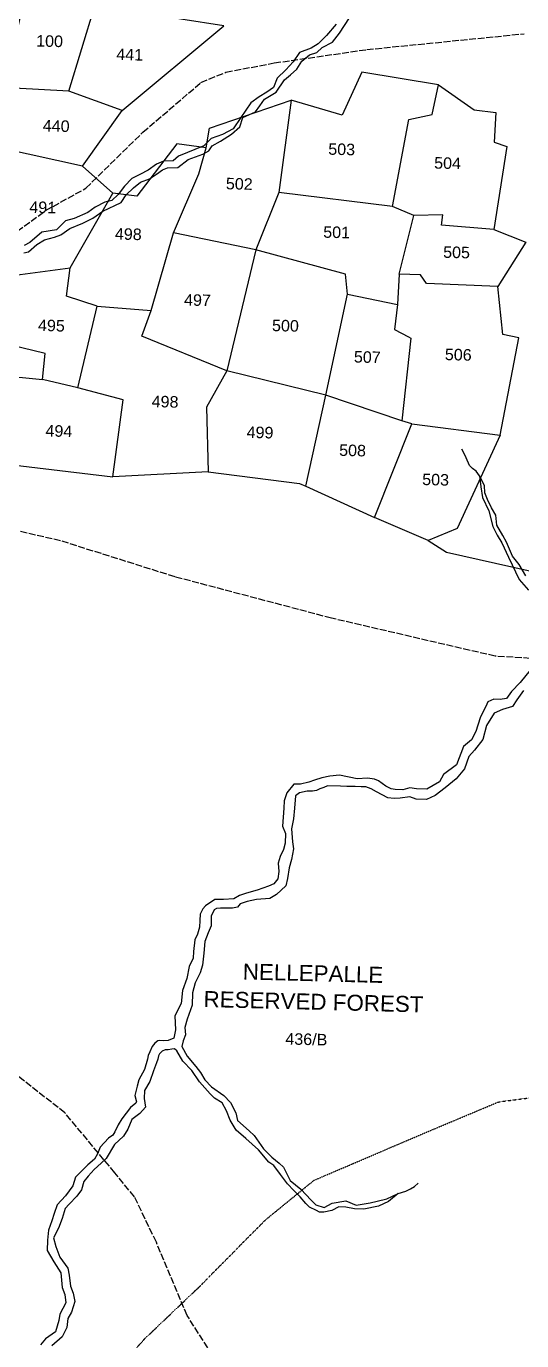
# Model space of a CAD drawing. Header units: inches. Extents: x 331956 to 347868, y 1573639 to 1584878.
# Drawn here: x 342753 to 343619, y 1577787 to 1580086 of the extents above; entities that cross this region are included whole.
import ezdxf

# ---------------------------------------------------------------- set-up
doc = ezdxf.new("R2010")
doc.units = ezdxf.units.IN
doc.header["$MEASUREMENT"] = 0
doc.linetypes.add('ACAD_ISO02W100', pattern=[15, 12, -3])
doc.linetypes.add('ACAD_ISO07W100', pattern=[3, 0, -3])
for name, color, linetype in [('CARTTRACK', 30, 'ACAD_ISO02W100'), ('NALA', 4, 'Continuous'), ('SURVEY_BND', 7, 'Continuous')]:
    doc.layers.add(name, color=color, linetype=linetype)
doc.layers.add('FOOTPATH', color=150, linetype='ACAD_ISO07W100', lineweight=30)
doc.styles.get("Standard").update_dxf_attribs({"font": 'arial.ttf'})

msp = doc.modelspace()

# ---------------------------------------------------------------- linework, layer by layer
at = {"layer": 'CARTTRACK'}
for points in [[(342103.5, 1579468), (342139.7, 1579478.8), (342298.4, 1579505.4), (342400.1, 1579557.6), (342468.1, 1579594.4), (342562.1, 1579643), (342659.7, 1579678), (342712.8, 1579709.7), (342786.7, 1579763.2), (342857.1, 1579802.2), (342956.9, 1579900.3), (343058.3, 1579987.2), (343102, 1580005.2), (343186.4, 1580021.5), (343348.1, 1580044.8), (343623.4, 1580072.5)], [(343768.9, 1578972), (343572.5, 1578984.1), (343286.6, 1579050.5), (343013, 1579122.8), (342813, 1579185.9), (342727.9, 1579205.3), (342528.9, 1579280.8), (342453.1, 1579308.7), (342428.8, 1579333), (342402.1, 1579356.8), (342372.5, 1579430.9), (342339.3, 1579462), (342224.4, 1579474.6), (342099.7, 1579467.8), (341971.8, 1579476.3), (341874.5, 1579500.7), (341817.2, 1579509.8), (341784.7, 1579521.7), (341687, 1579488.1), (341674, 1579491.7), (341680.4, 1579430.5), (341649.5, 1579356.1), (341628.2, 1579293.7)], [(343230.9, 1577499.2), (343127, 1577686.4), (343034.4, 1577831.1), (342980.4, 1577959.5), (342942.1, 1578038.9), (342907.8, 1578080.7), (342820.6, 1578185.6), (342736.7, 1578251.2), (342651.5, 1578343.6), (342598.1, 1578417.5), (342569.8, 1578444.3), (342505, 1578501.2)]]:
    msp.add_lwpolyline(points, dxfattribs=at)
at = {"layer": 'FOOTPATH', "ltscale": 0.002}
msp.add_lwpolyline([(342829.7, 1577646.8), (342960.6, 1577791.1), (343055.4, 1577881.4), (343171, 1577998.4), (343256.1, 1578067.8), (343460.6, 1578155.3), (343578.9, 1578204.9), (343806.4, 1578234.3), (344187.3, 1578279.3), (344329.4, 1578296.2)], dxfattribs=at)
at = {"layer": 'NALA'}
for points in [[(342748.8, 1579689.4), (342756.9, 1579691.1), (342771.5, 1579704.2), (342784.8, 1579712.2), (342802.2, 1579716.8), (342813.7, 1579721), (342829, 1579732), (342852.1, 1579741.4), (342869.3, 1579749.9), (342886.8, 1579762.2), (342918.7, 1579777.4), (342927.7, 1579790.6), (342940.6, 1579803.3), (342952.8, 1579812.8), (342968.5, 1579819), (342980.7, 1579827.1), (342990.9, 1579834.3), (342999.9, 1579838), (343017.8, 1579838.8), (343036.3, 1579852.5), (343061.6, 1579861.9), (343072.3, 1579868), (343077.8, 1579876.2), (343092.6, 1579884.6), (343111.8, 1579896.9), (343126.6, 1579909.6), (343131.7, 1579925.9), (343153.7, 1579935.7), (343161, 1579946.4), (343169.3, 1579957.9), (343190, 1579970.3), (343204.5, 1579991.6), (343215, 1580000.8), (343225.8, 1580010.8), (343234.8, 1580024.8), (343248.2, 1580035.4), (343260.8, 1580039.5), (343270, 1580048.5), (343288.3, 1580057.5), (343300.4, 1580073.6), (343318.1, 1580100.4)], [(343294.7, 1580089.1), (343277.8, 1580069.2), (343263.2, 1580054.6), (343250.8, 1580047.4), (343230.4, 1580039.9), (343219.7, 1580023.2), (343206.8, 1580009.3), (343191.7, 1579994.7), (343185.2, 1579978.7), (343173.6, 1579970.4), (343160, 1579962.4), (343145.5, 1579951.9), (343127.9, 1579926.3), (343114.8, 1579906.3), (343096.2, 1579896.2), (343076.5, 1579889.2), (343063.4, 1579876.2), (343019.1, 1579858.5), (343010, 1579850.4), (342993, 1579849.7), (342980.4, 1579844.2), (342966.2, 1579834.2), (342951.8, 1579826.2), (342937.7, 1579819.1), (342924.5, 1579806.1), (342913.8, 1579791.4), (342902.4, 1579780.9), (342890.1, 1579777.9), (342873.4, 1579769.4), (342860.4, 1579759.7), (342836.7, 1579749.2), (342821.3, 1579745.6), (342805.9, 1579729.9), (342780.2, 1579725.3), (342759, 1579707.3), (342749.2, 1579702)], [(343545.1, 1579299.2), (343539.6, 1579307.6), (343533.3, 1579312.3), (343527.8, 1579317.4), (343522, 1579330.7), (343519.2, 1579337.2), (343514.1, 1579346.1)], [(343626.4, 1579124.6), (343614.6, 1579144.6), (343603, 1579159), (343592.7, 1579183.4), (343586.3, 1579195.3), (343575.4, 1579213.5), (343573.7, 1579230.6), (343566.2, 1579243.6), (343559.5, 1579257.9), (343554.3, 1579269.7), (343554.1, 1579282.8), (343545.1, 1579299.2), (343547.5, 1579280), (343550.4, 1579261.8), (343561.8, 1579238.3), (343568.3, 1579211), (343576.3, 1579195.6), (343584.4, 1579182.5), (343596.1, 1579157), (343614.5, 1579118.5), (343630.7, 1579099.5)], [(343633.9, 1578959.8), (343616.4, 1578938.1), (343601.4, 1578922.3), (343592.5, 1578910), (343581.6, 1578908.3), (343570.5, 1578908.9), (343560, 1578904.1), (343556.3, 1578896), (343552, 1578888.7), (343546.2, 1578876.1), (343538.8, 1578852.6), (343531.2, 1578838.1), (343517, 1578826), (343504.8, 1578793.9), (343482.1, 1578777.1), (343475.3, 1578764.2), (343453, 1578751.4), (343435, 1578752), (343423.7, 1578753.8), (343411.1, 1578750.6), (343398, 1578750.8), (343390.6, 1578752.1), (343381.3, 1578757.1), (343368.5, 1578766), (343361.7, 1578768.9), (343349.4, 1578770.8), (343331.6, 1578769.4), (343300.5, 1578775.8), (343283.9, 1578774.4), (343269.7, 1578771.6), (343256.8, 1578767.2), (343247, 1578763.7), (343232.2, 1578760.4), (343220.9, 1578760.3), (343208.4, 1578745.3), (343204, 1578731.4), (343203, 1578718.6), (343200.9, 1578687.1), (343205.9, 1578674.2), (343205.5, 1578657.3), (343202.4, 1578646.2), (343197.1, 1578634.1), (343193.4, 1578622), (343194.6, 1578607.6), (343192.7, 1578595.1), (343185.6, 1578586), (343176.7, 1578581.8), (343156.5, 1578574.8), (343137.9, 1578570), (343125.9, 1578565.6), (343115.8, 1578559.6), (343097.9, 1578558.5), (343082.6, 1578558.5), (343066.5, 1578547.5), (343061.4, 1578542.3), (343056.8, 1578533), (343056.2, 1578521.8), (343055.9, 1578510.2), (343052.5, 1578498.1), (343047.5, 1578487.9), (343045.5, 1578467.7), (343044.5, 1578456.1), (343037.6, 1578441.6), (343033.7, 1578420.6), (343025.9, 1578399.8), (343023.5, 1578376.8), (343012.9, 1578355.2), (343013.9, 1578331), (343011, 1578316), (343000.9, 1578311.9), (342993.1, 1578311.8), (342986.5, 1578312), (342983.1, 1578311.4), (342977.6, 1578307.5), (342973.1, 1578301.4), (342968.8, 1578292.1), (342966.2, 1578286.2), (342964.7, 1578279.4), (342959.8, 1578261.5), (342950, 1578243.6), (342946.9, 1578232.2), (342943, 1578215.7), (342945.9, 1578205), (342944.3, 1578202.3), (342935.5, 1578194.9), (342920.3, 1578175.2), (342913.8, 1578164.6), (342907.7, 1578152.2), (342904.4, 1578146.8), (342896.9, 1578141.3), (342881.9, 1578125.9), (342877.7, 1578114), (342872.2, 1578104.5), (342860.4, 1578094.6), (342838.9, 1578073), (342834.4, 1578057.9), (342821.4, 1578040.7), (342807.1, 1578024.9), (342801.5, 1578009.6), (342797.5, 1577997.1), (342791.9, 1577980.8), (342789.9, 1577963.1), (342789.4, 1577944.8), (342801, 1577924.9), (342813.3, 1577905.7), (342815.8, 1577880.3), (342820.7, 1577867.9), (342822.2, 1577853.7), (342811.5, 1577833.6), (342809.9, 1577822.4), (342803.9, 1577803), (342786.5, 1577790.3), (342777.9, 1577780.3)], [(343621.9, 1578924.1), (343610.6, 1578907.8), (343603.2, 1578896.2), (343585.3, 1578890.8), (343571, 1578884.6), (343557.7, 1578862.9), (343550.9, 1578838.3), (343536.8, 1578819.8), (343526.8, 1578809), (343518.9, 1578787.1), (343504.6, 1578769.5), (343485, 1578753.7), (343467.8, 1578740.3), (343452.5, 1578733.5), (343434.7, 1578734.2), (343423.6, 1578738.4), (343406.5, 1578736.1), (343396.1, 1578735.1), (343384.9, 1578736.2), (343365.1, 1578746.9), (343355.6, 1578751.9), (343346.6, 1578755.4), (343338.3, 1578755.9), (343328, 1578756.3), (343322.8, 1578756.2), (343313.4, 1578756.5), (343302.2, 1578756.8), (343279.7, 1578757.3), (343273, 1578754.7), (343266.1, 1578752.2), (343260.6, 1578749.5), (343253.3, 1578748), (343244.2, 1578748.2), (343230.9, 1578745), (343223.5, 1578740), (343221.7, 1578718.1), (343220, 1578699.9), (343216.4, 1578682), (343218.6, 1578659.8), (343220.1, 1578647.1), (343216.7, 1578628.5), (343212.4, 1578613.9), (343209.9, 1578595.4), (343206.9, 1578582.4), (343190.5, 1578567.5), (343178.5, 1578560.3), (343155.2, 1578558.8), (343139.4, 1578555.3), (343126.8, 1578551.1), (343122.1, 1578545.4), (343113.3, 1578543.3), (343102.6, 1578543.6), (343092.4, 1578543.8), (343085.3, 1578543), (343081.7, 1578540.4), (343076.4, 1578529.4), (343076.4, 1578512.8), (343070.9, 1578500.3), (343065.3, 1578485.3), (343063.4, 1578464.9), (343061.2, 1578444.1), (343056.9, 1578430.5), (343048.4, 1578412.9), (343043.4, 1578395.4), (343043, 1578374.1), (343034.3, 1578349.7), (343030, 1578334.7), (343031.3, 1578322.2), (343027.5, 1578311.7), (343025.2, 1578301.7), (343034.1, 1578284.9), (343049.7, 1578266.7), (343057.5, 1578256.1), (343064.9, 1578243.2), (343076.6, 1578230.9), (343098.2, 1578216.2), (343109.8, 1578203.7), (343119.5, 1578185.8), (343122.2, 1578172.1), (343142.6, 1578154.3), (343151.5, 1578145.8), (343167.9, 1578122.6), (343182.1, 1578108.3), (343195.1, 1578097.6), (343202.4, 1578090.7), (343214.1, 1578067.4), (343233.2, 1578052.2), (343250.8, 1578032.9), (343259.1, 1578024.6), (343273.7, 1578020.1), (343287.6, 1578027.6), (343311.8, 1578031.8), (343329.4, 1578024.5), (343353.9, 1578028.2), (343366.2, 1578031.2), (343383.1, 1578035.5), (343403.1, 1578044.6), (343386.1, 1578030.5), (343368.9, 1578022.2), (343343.3, 1578017.2), (343326.9, 1578018.1), (343311.8, 1578020.9), (343299.2, 1578021.5), (343287.4, 1578014.9), (343273, 1578011.8), (343265.7, 1578012.1), (343260.2, 1578015), (343248.1, 1578020.9), (343241.4, 1578027), (343231.8, 1578038.8), (343220.7, 1578049.8), (343209.4, 1578061.5), (343197.3, 1578077.8), (343185.9, 1578093.6), (343176.9, 1578099.2), (343158.8, 1578120.8), (343137, 1578140.6), (343119.7, 1578155.3), (343109.4, 1578172.8), (343102.9, 1578188.9), (343095.4, 1578203.2), (343082.3, 1578211.6), (343074.4, 1578219), (343055.8, 1578239.9), (343042.6, 1578259.7), (343026.8, 1578276.1), (343016.1, 1578293.8), (343012.2, 1578297.6), (343007.7, 1578296.9), (343001, 1578296), (342996, 1578295.9), (342990.8, 1578293.6), (342985.7, 1578288.9), (342984.1, 1578285.3), (342983.2, 1578279.5), (342980.7, 1578273.1), (342975.6, 1578259.1), (342968.9, 1578240.5), (342959.4, 1578224.7), (342959, 1578210.7), (342961.7, 1578195.7), (342951.7, 1578184.3), (342937.5, 1578173.9), (342930.5, 1578157.3), (342922.9, 1578144.9), (342907.2, 1578130.3), (342892.6, 1578105.8), (342884.1, 1578097.8), (342871.6, 1578086.7), (342861.3, 1578074.9), (342853.6, 1578065.4), (342849.3, 1578051.2), (342841.2, 1578039.8), (342828.1, 1578025.9), (342821.1, 1578018.4), (342815.7, 1578001.1), (342809.2, 1577984.3), (342800.7, 1577967.3), (342804.7, 1577951.9), (342811.5, 1577933.3), (342825.4, 1577913.9), (342827.8, 1577901.8), (342830.2, 1577882.5), (342835.1, 1577870.6), (342838, 1577855.6), (342832.1, 1577836.9), (342825.9, 1577826.3), (342824, 1577810.6), (342815.9, 1577794.2), (342797.7, 1577778.4)], [(343403.1, 1578044.6), (343416.3, 1578048.9), (343424.4, 1578052.5), (343431.4, 1578056.7), (343438.2, 1578062.5)]]:
    msp.add_lwpolyline(points, dxfattribs=at)
at = {"layer": 'SURVEY_BND'}
for points in [[(342827.2, 1579972.3), (342873, 1580121.3), (342782.2, 1580127.8), (342747.2, 1580123.2), (342735.7, 1580074.2), (342734.1, 1579987.6)], [(342920.9, 1579938.1), (343098.6, 1580086.4), (342873, 1580121.3)], [(343393.2, 1579770.7), (343421.5, 1579922.4), (343462.6, 1579931.4), (343473.3, 1579983.2), (343339.3, 1580005.4), (343305.4, 1579930.3), (343216.1, 1579956.4)], [(343473.3, 1579983.2), (343535.8, 1579939.6), (343574, 1579934.9), (343570.8, 1579882.8), (343593.3, 1579875.4), (343570.2, 1579730.3), (343478.6, 1579737.6), (343480.9, 1579755.7), (343430.5, 1579754.7)], [(342851.4, 1579841.1), (342920.9, 1579938.1), (342827.2, 1579972.3), (342732.1, 1579977.5)], [(343067.4, 1579873), (343073.3, 1579907.3), (343216.1, 1579956.4), (343194.3, 1579794.6), (343154.1, 1579694.4), (343010.2, 1579724.6)], [(342676.1, 1579739.7), (342733.8, 1579650.5), (342830, 1579663.3), (342904.2, 1579794), (342851.4, 1579841.1), (342711.3, 1579871.8)], [(342877, 1579596.1), (342971.4, 1579588.4), (343010.2, 1579724.6), (343054.9, 1579827.3), (343067.4, 1579873), (343016.2, 1579880.2), (342946.4, 1579788.5), (342904.2, 1579794)], [(343404.7, 1579652.1), (343430.5, 1579754.7), (343393.2, 1579770.7), (343194.3, 1579794.6)], [(343570.2, 1579730.3), (343626.1, 1579707.8), (343577.1, 1579630.8)], [(343154.1, 1579694.4), (343103.6, 1579482.8), (342955.3, 1579543.7), (342971.4, 1579588.4)], [(343276.6, 1579440.3), (343314.7, 1579617.4), (343311.1, 1579652.1), (343154.1, 1579694.4)], [(342842.9, 1579453.5), (342877, 1579596.1), (342823.2, 1579613.9), (342830, 1579663.3)], [(343581.2, 1579370.3), (343613.8, 1579540.8), (343586.3, 1579546.5), (343577.1, 1579630.8), (343452.7, 1579635.8), (343442.4, 1579651.2), (343404.7, 1579652.1), (343401.7, 1579599.1)], [(343314.7, 1579617.4), (343401.7, 1579599.1), (343396.5, 1579555.1), (343421.3, 1579542.5), (343425.2, 1579540.1), (343409.3, 1579395.6), (343276.6, 1579440.3)], [(342489.2, 1579404.6), (342518.3, 1579406.8), (342580.6, 1579362), (342665.1, 1579326.4), (342698.8, 1579476), (342781.5, 1579467.9), (342786.3, 1579513.4), (342704.1, 1579533)], [(343103.6, 1579482.8), (343068.1, 1579419.5), (343070.8, 1579306.2), (342904.1, 1579297.9)], [(343070.8, 1579306.2), (343230.5, 1579286.3), (343241.5, 1579281.5), (343276.6, 1579440.3), (343103.6, 1579482.8)], [(342665.1, 1579326.4), (342904.1, 1579297.9), (342922.3, 1579432.1), (342842.9, 1579453.5), (342781.5, 1579467.9)], [(343241.5, 1579281.5), (343361.9, 1579226.5), (343427.2, 1579390.5), (343409.3, 1579395.6)], [(343427.2, 1579390.5), (343581.2, 1579370.3), (343506.3, 1579207.2), (343455.8, 1579186.6), (343361.9, 1579226.5)], [(343455.8, 1579186.6), (343487.4, 1579166), (343744.4, 1579108.5), (343815.2, 1579011), (343974.1, 1578959.3), (344283, 1578941.4), (344415.9, 1578930.2), (344452.2, 1578980.2), (344387.3, 1579050.5), (344403.9, 1579129.6), (344353, 1579129.3), (344360.2, 1579195), (344484.1, 1579150.9)]]:
    msp.add_lwpolyline(points, dxfattribs=at)

# ---------------------------------------------------------------- texts
for s, height, p in [('100', 20.11, (342770.1, 1580050.2)), ('441', 20.11, (342910.2, 1580026.6)), ('440', 20.11, (342781.7, 1579901.8)), ('503', 20.11, (343280.7, 1579861)), ('504', 20.11, (343465.8, 1579836.8)), ('502', 20.11, (343101.7, 1579800.6)), ('491', 20.11, (342758.2, 1579759.5)), ('498', 20.11, (342907.7, 1579712.7)), ('501', 20.11, (343271.9, 1579715.9)), ('505', 20.11, (343481.5, 1579680.8)), ('497', 20.11, (343028.6, 1579597.3)), ('495', 20.11, (342773.3, 1579552.8)), ('500', 20.11, (343182.4, 1579552.6)), ('507', 20.11, (343325.5, 1579497.7)), ('506', 20.11, (343484.5, 1579501.9)), ('498', 20.11, (342972, 1579419.7)), ('494', 20.11, (342786.4, 1579368.4)), ('499', 20.11, (343138, 1579365.9)), ('508', 20.11, (343299.7, 1579334.5)), ('503', 20.11, (343444.9, 1579283.4)), ('NELLEPALLE', 27.99, (343131.2, 1578418.9)), ('RESERVED FOREST', 27.988, (343062.6, 1578370.8)), ('436/B', 20.11, (343205.7, 1578305.2))]:
    msp.add_text(s, height=height, rotation=358.5665, dxfattribs=at).set_placement(p)

doc.saveas('drawing.dxf')
